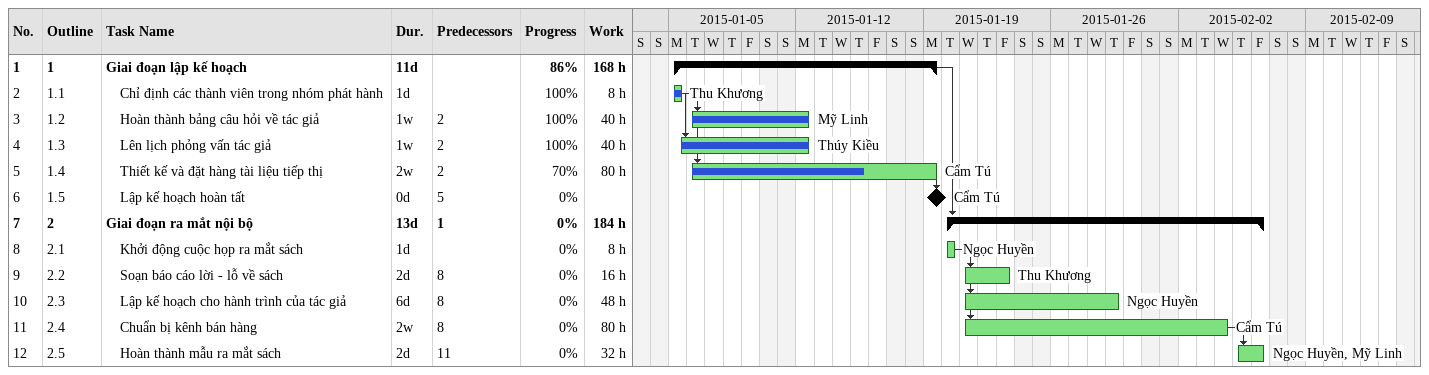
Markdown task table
| ID | WBS | Task | Duration | Start | Finish | Predecessors | Resources | % complete | Work (h) |
|---|---|---|---|---|---|---|---|---|---|
| 1 | 1 | **Giai đoạn lập kế hoạch** | 11d | 2015-01-05 | 2015-01-19 |  |  | 86 | 168 |
| 2 | 1.1 | Chỉ định các thành viên trong nhóm phát hành | 1d | 2015-01-05 | 2015-01-05 |  | Thu Khương | 100 | 8 |
| 3 | 1.2 | Hoàn thành bảng câu hỏi về tác giả | 1w | 2015-01-06 | 2015-01-12 | 2 | Mỹ Linh | 100 | 40 |
| 4 | 1.3 | Lên lịch phỏng vấn tác giả | 1w | 2015-01-05 | 2015-01-12 | 2 | Thúy Kiều | 100 | 40 |
| 5 | 1.4 | Thiết kế và đặt hàng tài liệu tiếp thị | 2w | 2015-01-06 | 2015-01-19 | 2 | Cẩm Tú | 70 | 80 |
| 6 | 1.5 | Lập kế hoạch hoàn tất | 0d | 2015-01-19 | 2015-01-19 | 5 | Cẩm Tú | 0 |  |
| 7 | 2 | **Giai đoạn ra mắt nội bộ** | 13d | 2015-01-20 | 2015-02-06 | 1 |  | 0 | 184 |
| 8 | 2.1 | Khởi động cuộc họp ra mắt sách | 1d | 2015-01-20 | 2015-01-20 |  | Ngọc Huyền | 0 | 8 |
| 9 | 2.2 | Soạn báo cáo lời - lỗ về sách | 2d | 2015-01-21 | 2015-01-23 | 8 | Thu Khương | 0 | 16 |
| 10 | 2.3 | Lập kế hoạch cho hành trình của tác giả | 6d | 2015-01-21 | 2015-01-29 | 8 | Ngọc Huyền | 0 | 48 |
| 11 | 2.4 | Chuẩn bị kênh bán hàng | 2w | 2015-01-21 | 2015-02-04 | 8 | Cẩm Tú | 0 | 80 |
| 12 | 2.5 | Hoàn thành mẫu ra mắt sách | 2d | 2015-02-05 | 2015-02-06 | 11 | Ngọc Huyền, Mỹ Linh | 0 | 32 |
